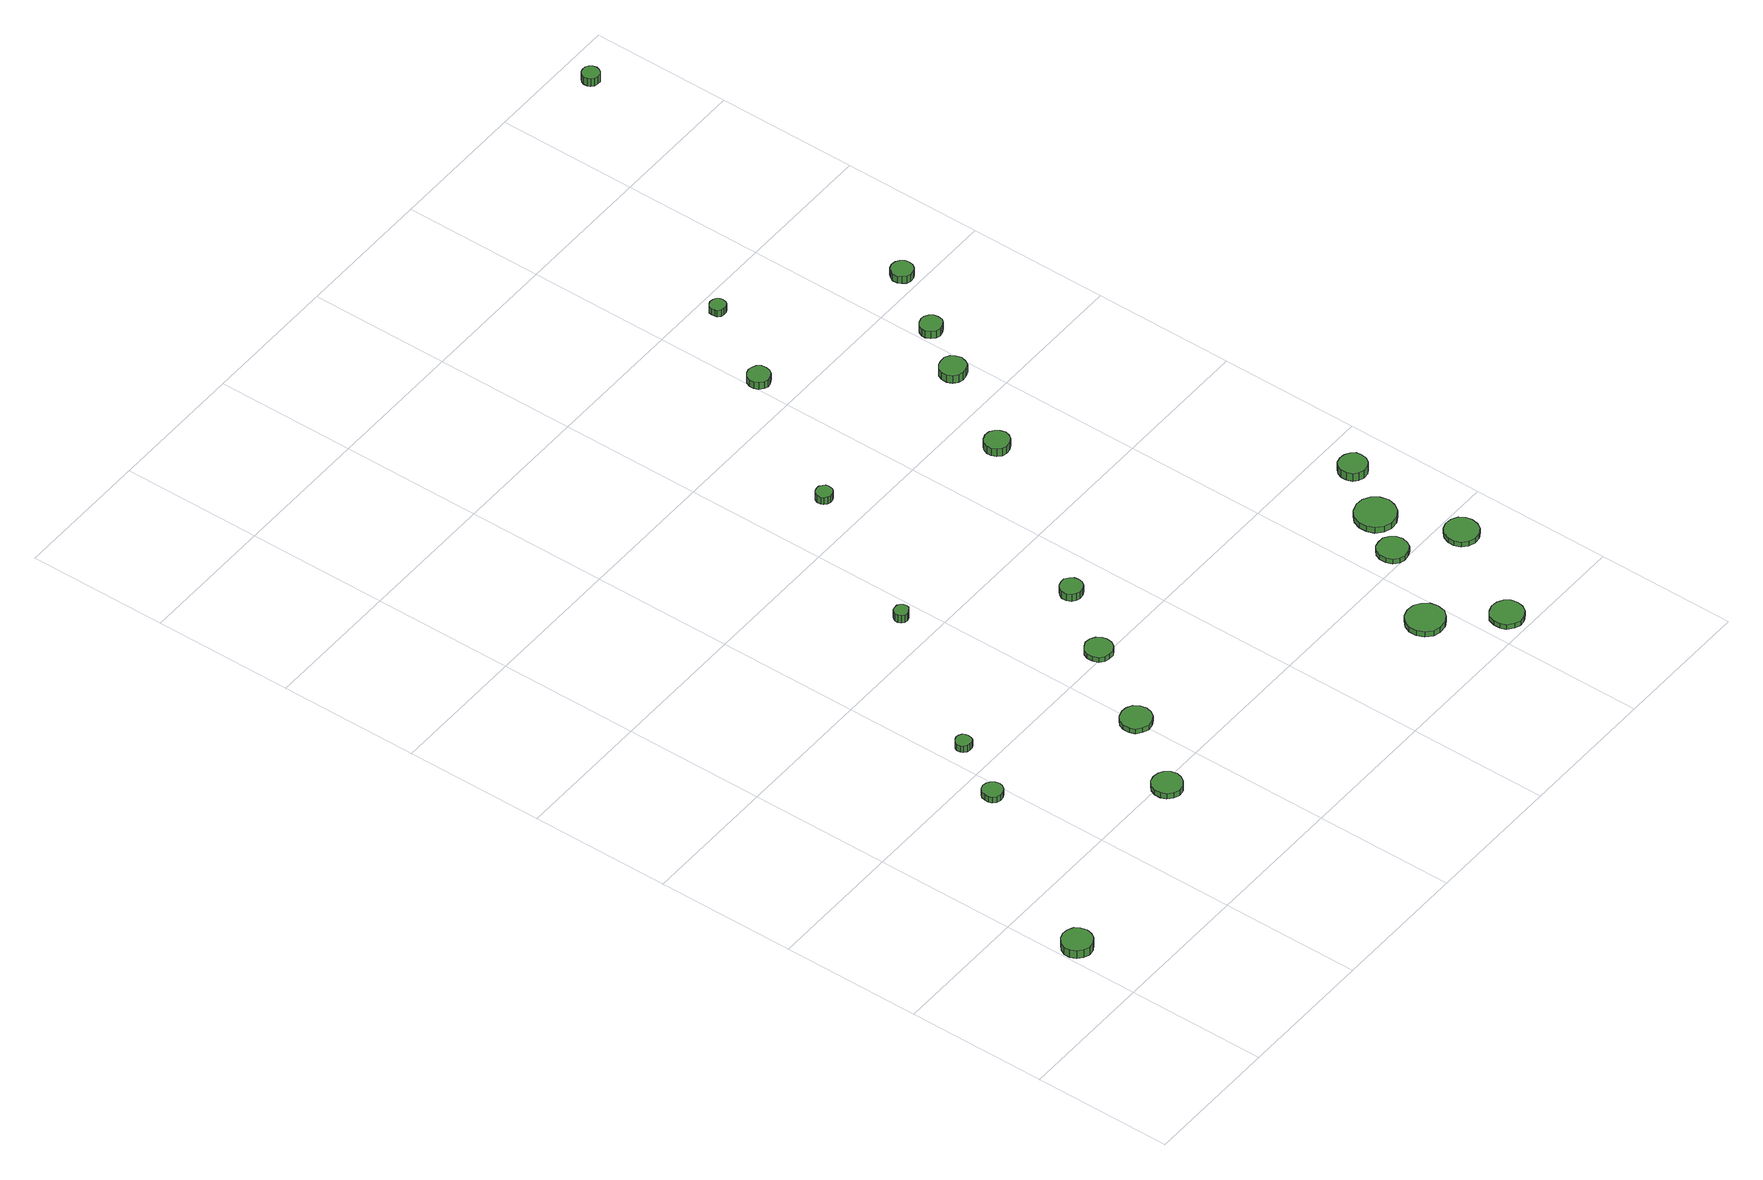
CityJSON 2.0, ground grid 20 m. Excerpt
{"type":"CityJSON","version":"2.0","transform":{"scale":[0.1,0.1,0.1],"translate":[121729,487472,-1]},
"CityObjects":{
"tree1":{"type":"SolitaryVegetationObject","attributes":{"function":"something"},"geometry":[{"type":"MultiSurface","lod":"1","boundaries":[[[0,1,2,3,4,5,6,7,8,9,10,11,12,13,14]],[[15,16,17,18,19,20,21,22,23,24,25,26,27,28,29]],[[0,29,28,1]],[[1,28,27,2]],[[2,27,26,3]],[[3,26,25,4]],[[4,25,24,5]],[[5,24,23,6]],[[6,23,22,7]],[[7,22,21,8]],[[8,21,20,9]],[[9,20,19,10]],[[10,19,18,11]],[[11,18,17,12]],[[12,17,16,13]],[[13,16,15,14]],[[14,15,29,0]]]}]},
"tree2":{"type":"SolitaryVegetationObject","attributes":{"function":"something"},"geometry":[{"type":"MultiSurface","lod":"1","boundaries":[[[30,31,32,33,34,35,36,37,38,39,40,41,42,43,44]],[[45,46,47,48,49,50,51,52,53,54,55,56,57,58,59]],[[30,59,58,31]],[[31,58,57,32]],[[32,57,56,33]],[[33,56,55,34]],[[34,55,54,35]],[[35,54,53,36]],[[36,53,52,37]],[[37,52,51,38]],[[38,51,50,39]],[[39,50,49,40]],[[40,49,48,41]],[[41,48,47,42]],[[42,47,46,43]],[[43,46,45,44]],[[44,45,59,30]]]}]},
"tree3":{"type":"SolitaryVegetationObject","attributes":{"function":"something"},"geometry":[{"type":"MultiSurface","lod":"1","boundaries":[[[60,61,62,63,64,65,66,67,68,69,70,71,72,73,74]],[[75,76,77,78,79,80,81,82,83,84,85,86,87,88,89]],[[60,89,88,61]],[[61,88,87,62]],[[62,87,86,63]],[[63,86,85,64]],[[64,85,84,65]],[[65,84,83,66]],[[66,83,82,67]],[[67,82,81,68]],[[68,81,80,69]],[[69,80,79,70]],[[70,79,78,71]],[[71,78,77,72]],[[72,77,76,73]],[[73,76,75,74]],[[74,75,89,60]]]}]},
"tree4":{"type":"SolitaryVegetationObject","attributes":{"function":"something"},"geometry":[{"type":"MultiSurface","lod":"1","boundaries":[[[90,91,92,93,94,95,96,97,98,99,100,101,102,103,104]],[[105,106,107,108,109,110,111,112,113,114,115,116,117,118,119]],[[90,119,118,91]],[[91,118,117,92]],[[92,117,116,93]],[[93,116,115,94]],[[94,115,114,95]],[[95,114,113,96]],[[96,113,112,97]],[[97,112,111,98]],[[98,111,110,99]],[[99,110,109,100]],[[100,109,108,101]],[[101,108,107,102]],[[102,107,106,103]],[[103,106,105,104]],[[104,105,119,90]]]}]},
"tree5":{"type":"SolitaryVegetationObject","attributes":{"function":"something"},"geometry":[{"type":"MultiSurface","lod":"1","boundaries":[[[120,121,122,123,124,125,126,127,128,129,130,131,132,133,134]],[[135,136,137,138,139,140,141,142,143,144,145,146,147,148,149]],[[120,149,148,121]],[[121,148,147,122]],[[122,147,146,123]],[[123,146,145,124]],[[124,145,144,125]],[[125,144,143,126]],[[126,143,142,127]],[[127,142,141,128]],[[128,141,140,129]],[[129,140,139,130]],[[130,139,138,131]],[[131,138,137,132]],[[132,137,136,133]],[[133,136,135,134]],[[134,135,149,120]]]}]},
"tree6":{"type":"SolitaryVegetationObject","attributes":{"function":"something"},"geometry":[{"type":"MultiSurface","lod":"1","boundaries":[[[150,151,152,153,154,155,156,157,158,159,160,161,162,163,164]],[[165,166,167,168,169,170,171,172,173,174,175,176,177,178,179]],[[150,179,178,151]],[[151,178,177,152]],[[152,177,176,153]],[[153,176,175,154]],[[154,175,174,155]],[[155,174,173,156]],[[156,173,172,157]],[[157,172,171,158]],[[158,171,170,159]],[[159,170,169,160]],[[160,169,168,161]],[[161,168,167,162]],[[162,167,166,163]],[[163,166,165,164]],[[164,165,179,150]]]}]},
"tree7":{"type":"SolitaryVegetationObject","attributes":{"function":"something"},"geometry":[{"type":"MultiSurface","lod":"1","boundaries":[[[180,181,182,183,184,185,186,187,188,189,190,191,192,193,194]],[[195,196,197,198,199,200,201,202,203,204,205,206,207,208,209]],[[180,209,208,181]],[[181,208,207,182]],[[182,207,206,183]],[[183,206,205,184]],[[184,205,204,185]],[[185,204,203,186]],[[186,203,202,187]],[[187,202,201,188]],[[188,201,200,189]],[[189,200,199,190]],[[190,199,198,191]],[[191,198,197,192]],[[192,197,196,193]],[[193,196,195,194]],[[194,195,209,180]]]}]},
"tree8":{"type":"SolitaryVegetationObject","attributes":{"function":"something"},"geometry":[{"type":"MultiSurface","lod":"1","boundaries":[[[210,211,212,213,214,215,216,217,218,219,220,221,222,223,224]],[[225,226,227,228,229,230,231,232,233,234,235,236,237,238,239]],[[210,239,238,211]],[[211,238,237,212]],[[212,237,236,213]],[[213,236,235,214]],[[214,235,234,215]],[[215,234,233,216]],[[216,233,232,217]],[[217,232,231,218]],[[218,231,230,219]],[[219,230,229,220]],[[220,229,228,221]],[[221,228,227,222]],[[222,227,226,223]],[[223,226,225,224]],[[224,225,239,210]]]}]},
"tree9":{"type":"SolitaryVegetationObject","attributes":{"function":"something"},"geometry":[{"type":"MultiSurface","lod":"1","boundaries":[[[240,241,242,243,244,245,246,247,248,249,250,251,252,253,254]],[[255,256,257,258,259,260,261,262,263,264,265,266,267,268,269]],[[240,269,268,241]],[[241,268,267,242]],[[242,267,266,243]],[[243,266,265,244]],[[244,265,264,245]],[[245,264,263,246]],[[246,263,262,247]],[[247,262,261,248]],[[248,261,260,249]],[[249,260,259,250]],[[250,259,258,251]],[[251,258,257,252]],[[252,257,256,253]],[[253,256,255,254]],[[254,255,269,240]]]}]},
"tree10":{"type":"SolitaryVegetationObject","attributes":{"function":"something"},"geometry":[{"type":"MultiSurface","lod":"1","boundaries":[[[270,271,272,273,274,275,276,277,278,279,280,281,282,283,284]],[[285,286,287,288,289,290,291,292,293,294,295,296,297,298,299]],[[270,299,298,271]],[[271,298,297,272]],[[272,297,296,273]],[[273,296,295,274]],[[274,295,294,275]],[[275,294,293,276]],[[276,293,292,277]],[[277,292,291,278]],[[278,291,290,279]],[[279,290,289,280]],[[280,289,288,281]],[[281,288,287,282]],[[282,287,286,283]],[[283,286,285,284]],[[284,285,299,270]]]}]},
"tree11":{"type":"SolitaryVegetationObject","attributes":{"function":"something"},"geometry":[{"type":"MultiSurface","lod":"1","boundaries":[[[300,301,302,303,304,305,306,307,308,309,310,311,312,313,314]],[[315,316,317,318,319,320,321,322,323,324,325,326,327,328,329]],[[300,329,328,301]],[[301,328,327,302]],[[302,327,326,303]],[[303,326,325,304]],[[304,325,324,305]],[[305,324,323,306]],[[306,323,322,307]],[[307,322,321,308]],[[308,321,320,309]],[[309,320,319,310]],[[310,319,318,311]],[[311,318,317,312]],[[312,317,316,313]],[[313,316,315,314]],[[314,315,329,300]]]}]},
"tree12":{"type":"SolitaryVegetationObject","attributes":{"function":"something"},"geometry":[{"type":"MultiSurface","lod":"1","boundaries":[[[330,331,332,333,334,335,336,337,338,339,340,341,342,343,344]],[[345,346,347,348,349,350,351,352,353,354,355,356,357,358,359]],[[330,359,358,331]],[[331,358,357,332]],[[332,357,356,333]],[[333,356,355,334]],[[334,355,354,335]],[[335,354,353,336]],[[336,353,352,337]],[[337,352,351,338]],[[338,351,350,339]],[[339,350,349,340]],[[340,349,348,341]],[[341,348,347,342]],[[342,347,346,343]],[[343,346,345,344]],[[344,345,359,330]]]}]},
"tree13":{"type":"SolitaryVegetationObject","attributes":{"function":"something"},"geometry":[{"type":"MultiSurface","lod":"1","boundaries":[[[360,361,362,363,364,365,366,367,368,369,370,371,372,373,374]],[[375,376,377,378,379,380,381,382,383,384,385,386,387,388,389]],[[360,389,388,361]],[[361,388,387,362]],[[362,387,386,363]],[[363,386,385,364]],[[364,385,384,365]],[[365,384,383,366]],[[366,383,382,367]],[[367,382,381,368]],[[368,381,380,369]],[[369,380,379,370]],[[370,379,378,371]],[[371,378,377,372]],[[372,377,376,373]],[[373,376,375,374]],[[374,375,389,360]]]}]},
"tree14":{"type":"SolitaryVegetationObject","attributes":{"function":"something"},"geometry":[{"type":"MultiSurface","lod":"1","boundaries":[[[390,391,392,393,394,395,396,397,398,399,400,401,402,403,404]],[[405,406,407,408,409,410,411,412,413,414,415,416,417,418,419]],[[390,419,418,391]],[[391,418,417,392]],[[392,417,416,393]],[[393,416,415,394]],[[394,415,414,395]],[[395,414,413,396]],[[396,413,412,397]],[[397,412,411,398]],[[398,411,410,399]],[[399,410,409,400]],[[400,409,408,401]],[[401,408,407,402]],[[402,407,406,403]],[[403,406,405,404]],[[404,405,419,390]]]}]},
"tree15":{"type":"SolitaryVegetationObject","attributes":{"function":"something"},"geometry":[{"type":"MultiSurface","lod":"1","boundaries":[[[420,421,422,423,424,425,426,427,428,429,430,431,432,433,434]],[[435,436,437,438,439,440,441,442,443,444,445,446,447,448,449]],[[420,449,448,421]],[[421,448,447,422]],[[422,447,446,423]],[[423,446,445,424]],[[424,445,444,425]],[[425,444,443,426]],[[426,443,442,427]],[[427,442,441,428]],[[428,441,440,429]],[[429,440,439,430]],[[430,439,438,431]],[[431,438,437,432]],[[432,437,436,433]],[[433,436,435,434]],[[434,435,449,420]]]}]},
"tree16":{"type":"SolitaryVegetationObject","attributes":{"function":"something"},"geometry":[{"type":"MultiSurface","lod":"1","boundaries":[[[450,451,452,453,454,455,456,457,458,459,460,461,462,463,464]],[[465,466,467,468,469,470,471,472,473,474,475,476,477,478,479]],[[450,479,478,451]],[[451,478,477,452]],[[452,477,476,453]],[[453,476,475,454]],[[454,475,474,455]],[[455,474,473,456]],[[456,473,472,457]],[[457,472,471,458]],[[458,471,470,459]],[[459,470,469,460]],[[460,469,468,461]],[[461,468,467,462]],[[462,467,466,463]],[[463,466,465,464]],[[464,465,479,450]]]}]},
"tree17":{"type":"SolitaryVegetationObject","attributes":{"function":"something"},"geometry":[{"type":"MultiSurface","lod":"1","boundaries":[[[480,481,482,483,484,485,486,487,488,489,490,491,492,493,494]],[[495,496,497,498,499,500,501,502,503,504,505,506,507,508,509]],[[480,509,508,481]],[[481,508,507,482]],[[482,507,506,483]],[[483,506,505,484]],[[484,505,504,485]],[[485,504,503,486]],[[486,503,502,487]],[[487,502,501,488]],[[488,501,500,489]],[[489,500,499,490]],[[490,499,498,491]],[[491,498,497,492]],[[492,497,496,493]],[[493,496,495,494]],[[494,495,509,480]]]}]},
"tree18":{"type":"SolitaryVegetationObject","attributes":{"function":"something"},"geometry":[{"type":"MultiSurface","lod":"1","boundaries":[[[510,511,512,513,514,515,516,517,518,519,520,521,522,523,524]],[[525,526,527,528,529,530,531,532,533,534,535,536,537,538,539]],[[510,539,538,511]],[[511,538,537,512]],[[512,537,536,513]],[[513,536,535,514]],[[514,535,534,515]],[[515,534,533,516]],[[516,533,532,517]],[[517,532,531,518]],[[518,531,530,519]],[[519,530,529,520]],[[520,529,528,521]],[[521,528,527,522]],[[522,527,526,523]],[[523,526,525,524]],[[524,525,539,510]]]}]},
"tree19":{"type":"SolitaryVegetationObject","attributes":{"function":"something"},"geometry":[{"type":"MultiSurface","lod":"1","boundaries":[[[540,541,542,543,544,545,546,547,548,549,550,551,552,553,554]],[[555,556,557,558,559,560,561,562,563,564,565,566,567,568,569]],[[540,569,568,541]],[[541,568,567,542]],[[542,567,566,543]],[[543,566,565,544]],[[544,565,564,545]],[[545,564,563,546]],[[546,563,562,547]],[[547,562,561,548]],[[548,561,560,549]],[[549,560,559,550]],[[550,559,558,551]],[[551,558,557,552]],[[552,557,556,553]],[[553,556,555,554]],[[554,555,569,540]]]}]},
"tree20":{"type":"SolitaryVegetationObject","attributes":{"function":"something"},"geometry":[{"type":"MultiSurface","lod":"1","boundaries":[[[570,571,572,573,574,575,576,577,578,579,580,581,582,583,584]],[[585,586,587,588,589,590,591,592,593,594,595,596,597,598,599]],[[570,599,598,571]],[[571,598,597,572]],[[572,597,596,573]],[[573,596,595,574]],[[574,595,594,575]],[[575,594,593,576]],[[576,593,592,577]],[[577,592,591,578]],[[578,591,590,579]],[[579,590,589,580]],[[580,589,588,581]],[[581,588,587,582]],[[582,587,586,583]],[[583,586,585,584]],[[584,585,599,570]]]}]},
"tree21":{"type":"SolitaryVegetationObject","attributes":{"function":"something"},"geometry":[{"type":"MultiSurface","lod":"1","boundaries":[[[600,601,602,603,604,605,606,607,608,609,610,611,612,613,614]],[[615,616,617,618,619,620,621,622,623,624,625,626,627,628,629]],[[600,629,628,601]],[[601,628,627,602]],[[602,627,626,603]],[[603,626,625,604]],[[604,625,624,605]],[[605,624,623,606]],[[606,623,622,607]],[[607,622,621,608]],[[608,621,620,609]],[[609,620,619,610]],[[610,619,618,611]],[[611,618,617,612]],[[612,617,616,613]],[[613,616,615,614]],[[614,615,629,600]]]}]},
"tree22":{"type":"SolitaryVegetationObject","attributes":{"function":"something"},"geometry":[{"type":"MultiSurface","lod":"1","boundaries":[[[630,631,632,633,634,635,636,637,638,639,640,641,642,643,644]],[[645,646,647,648,649,650,651,652,653,654,655,656,657,658,659]],[[630,659,658,631]],[[631,658,657,632]],[[632,657,656,633]],[[633,656,655,634]],[[634,655,654,635]],[[635,654,653,636]],[[636,653,652,637]],[[637,652,651,638]],[[638,651,650,639]],[[639,650,649,640]],[[640,649,648,641]],[[641,648,647,642]],[[642,647,646,643]],[[643,646,645,644]],[[644,645,659,630]]]}]}
},
"vertices":[
[45,107,21],[43,116,21],[38,123,21],[30,127,21],[21,128,21],[13,125,21],[6,119,21],[2,111,21],[2,102,21],[6,94,21],[13,88,21],[21,85,21],[30,86,21],[38,91,21],[43,98,21],[43,98,8],[38,91,8],[30,86,8],[21,85,8],[13,88,8],[6,94,8],[2,102,8],[2,111,8],[6,119,8],[13,125,8],[21,128,8],[30,127,8],[38,123,8],[43,116,8],[45,107,8],
[197,360,17],[196,366,17],[192,371,17],[187,374,17],[181,375,17],[175,373,17],[171,369,17],[169,363,17],[169,357,17],[171,352,17],[175,348,17],[181,346,17],[187,347,17],[192,350,17],[196,355,17],[196,355,7],[192,350,7],[187,347,7],[181,346,7],[175,348,7],[171,352,7],[169,357,7],[169,363,7],[171,369,7],[175,373,7],[181,375,7],[187,374,7],[192,371,7],[196,366,7],[197,360,7],
[243,444,18],[242,448,18],[240,452,18],[236,454,18],[231,455,18],[227,453,18],[223,450,18],[221,446,18],[221,441,18],[223,437,18],[227,434,18],[231,433,18],[236,433,18],[240,435,18],[242,439,18],[242,439,7],[240,435,7],[236,433,7],[231,433,7],[227,434,7],[223,437,7],[221,441,7],[221,446,7],[223,450,7],[227,453,7],[231,455,7],[236,454,7],[240,452,7],[242,448,7],[243,444,7],
[348,190,16],[346,199,16],[341,206,16],[334,210,16],[325,211,16],[317,209,16],[310,203,16],[307,195,16],[307,186,16],[310,178,16],[317,172,16],[325,169,16],[334,170,16],[341,175,16],[346,182,16],[346,182,7],[341,175,7],[334,170,7],[325,169,7],[317,172,7],[310,178,7],[307,186,7],[307,195,7],[310,203,7],[317,209,7],[325,211,7],[334,210,7],[341,206,7],[346,199,7],[348,190,7],
[422,294,15],[420,303,15],[415,311,15],[407,315,15],[398,316,15],[389,313,15],[382,307,15],[379,299,15],[379,290,15],[382,282,15],[389,276,15],[398,273,15],[407,274,15],[415,278,15],[420,286,15],[420,286,7],[415,278,7],[407,274,7],[398,273,7],[389,276,7],[382,282,7],[379,290,7],[379,299,7],[382,307,7],[389,313,7],[398,316,7],[407,315,7],[415,311,7],[420,303,7],[422,294,7],
[381,646,25],[380,650,25],[377,654,25],[374,656,25],[369,656,25],[365,655,25],[362,652,25],[360,648,25],[360,644,25],[362,640,25],[365,637,25],[369,636,25],[374,637,25],[377,639,25],[380,642,25],[380,642,12],[377,639,12],[374,637,12],[369,636,12],[365,637,12],[362,640,12],[360,644,12],[360,648,12],[362,652,12],[365,655,12],[369,656,12],[374,656,12],[377,654,12],[380,650,12],[381,646,12],
[493,410,15],[492,417,15],[487,424,15],[480,428,15],[472,429,15],[465,426,15],[459,421,15],[456,414,15],[456,406,15],[459,398,15],[465,393,15],[472,391,15],[480,391,15],[487,395,15],[492,402,15],[492,402,7],[487,395,7],[480,391,7],[472,391,7],[465,393,7],[459,398,7],[456,406,7],[456,414,7],[459,421,7],[465,426,7],[472,429,7],[480,428,7],[487,424,7],[492,417,7],[493,410,7],
[556,503,19],[555,509,19],[551,514,19],[545,518,19],[539,518,19],[533,516,19],[528,512,19],[525,506,19],[525,499,19],[528,493,19],[533,489,19],[539,487,19],[545,488,19],[551,491,19],[555,496,19],[555,496,7],[551,491,7],[545,488,7],[539,487,7],[533,489,7],[528,493,7],[525,499,7],[525,506,7],[528,512,7],[533,516,7],[539,518,7],[545,518,7],[551,514,7],[555,509,7],[556,503,7],
[499,857,23],[498,862,23],[495,865,23],[491,868,23],[486,868,23],[482,867,23],[478,864,23],[476,859,23],[476,854,23],[478,850,23],[482,847,23],[486,845,23],[491,846,23],[495,848,23],[498,852,23],[498,852,11],[495,848,11],[491,846,11],[486,845,11],[482,847,11],[478,850,11],[476,854,11],[476,859,11],[478,864,11],[482,867,11],[486,868,11],[491,868,11],[495,865,11],[498,862,11],[499,857,11],
[794,108,16],[792,119,16],[785,128,16],[776,134,16],[764,135,16],[754,132,16],[745,124,16],[741,114,16],[741,103,16],[745,93,16],[754,85,16],[764,82,16],[776,83,16],[785,88,16],[792,97,16],[792,97,7],[785,88,7],[776,83,7],[764,82,7],[754,85,7],[745,93,7],[741,103,7],[741,114,7],[745,124,7],[754,132,7],[764,135,7],[776,134,7],[785,128,7],[792,119,7],[794,108,7],
[861,31,15],[859,41,15],[854,48,15],[845,53,15],[836,54,15],[827,51,15],[819,45,15],[816,36,15],[816,26,15],[819,18,15],[827,11,15],[836,8,15],[845,9,15],[854,14,15],[859,22,15],[859,22,7],[854,14,7],[845,9,7],[836,8,7],[827,11,7],[819,18,7],[816,26,7],[816,36,7],[819,45,7],[827,51,7],[836,54,7],[845,53,7],[854,48,7],[859,41,7],[861,31,7],
[867,219,15],[865,228,15],[860,235,15],[852,240,15],[843,240,15],[835,238,15],[828,232,15],[825,224,15],[825,215,15],[828,206,15],[835,200,15],[843,198,15],[852,199,15],[860,203,15],[865,210,15],[865,210,7],[860,203,7],[852,199,7],[843,198,7],[835,200,7],[828,206,7],[825,215,7],[825,224,7],[828,232,7],[835,238,7],[843,240,7],[852,240,7],[860,235,7],[865,228,7],[867,219,7],
[711,735,26],[709,742,26],[705,748,26],[699,752,26],[691,753,26],[684,750,26],[679,746,26],[676,739,26],[676,732,26],[679,725,26],[684,720,26],[691,718,26],[699,719,26],[705,722,26],[709,728,26],[709,728,13],[705,722,13],[699,719,13],[691,718,13],[684,720,13],[679,725,13],[676,732,13],[676,739,13],[679,746,13],[684,750,13],[691,753,13],[699,752,13],[705,748,13],[709,742,13],[711,735,13],
[629,1055,19],[628,1062,19],[624,1067,19],[618,1070,19],[612,1071,19],[606,1069,19],[601,1065,19],[598,1058,19],[598,1052,19],[601,1046,19],[606,1041,19],[612,1039,19],[618,1040,19],[624,1043,19],[628,1049,19],[628,1049,7],[624,1043,7],[618,1040,7],[612,1039,7],[606,1041,7],[601,1046,7],[598,1052,7],[598,1058,7],[601,1065,7],[606,1069,7],[612,1071,7],[618,1070,7],[624,1067,7],[628,1062,7],[629,1055,7],
[912,274,17],[909,286,17],[902,296,17],[892,302,17],[880,303,17],[869,299,17],[860,291,17],[856,280,17],[856,269,17],[860,258,17],[869,250,17],[880,246,17],[892,247,17],[902,253,17],[909,263,17],[909,263,7],[902,253,7],[892,247,7],[880,246,7],[869,250,7],[860,258,7],[856,269,7],[856,280,7],[860,291,7],[869,299,7],[880,303,7],[892,302,7],[902,296,7],[909,286,7],[912,274,7],
[948,169,15],[946,178,15],[941,186,15],[932,191,15],[922,192,15],[913,189,15],[906,182,15],[902,173,15],[902,164,15],[906,155,15],[913,148,15],[922,145,15],[932,146,15],[941,151,15],[946,159,15],[946,159,7],[941,151,7],[932,146,7],[922,145,7],[913,148,7],[906,155,7],[902,164,7],[902,173,7],[906,182,7],[913,189,7],[922,192,7],[932,191,7],[941,186,7],[946,178,7],[948,169,7],
[793,866,19],[791,874,19],[787,880,19],[780,884,19],[772,884,19],[765,882,19],[759,877,19],[756,870,19],[756,862,19],[759,855,19],[765,850,19],[772,848,19],[780,849,19],[787,852,19],[791,859,19],[791,859,6],[787,852,6],[780,849,6],[772,848,6],[765,850,6],[759,855,6],[756,862,6],[756,870,6],[759,877,6],[765,882,6],[772,884,6],[780,884,6],[787,880,6],[791,874,6],[793,866,6],
[696,1174,19],[695,1178,19],[692,1182,19],[688,1184,19],[683,1185,19],[679,1183,19],[675,1180,19],[674,1176,19],[674,1171,19],[675,1167,19],[679,1164,19],[683,1163,19],[688,1163,19],[692,1165,19],[695,1169,19],[695,1169,8],[692,1165,8],[688,1163,8],[683,1163,8],[679,1164,8],[675,1167,8],[674,1171,8],[674,1176,8],[675,1180,8],[679,1183,8],[683,1185,8],[688,1184,8],[692,1182,8],[695,1178,8],[696,1174,8],
[952,348,23],[951,356,23],[946,362,23],[939,366,23],[931,367,23],[923,365,23],[917,359,23],[914,352,23],[914,344,23],[917,336,23],[923,331,23],[931,328,23],[939,329,23],[946,333,23],[951,340,23],[951,340,10],[946,333,10],[939,329,10],[931,328,10],[923,331,10],[917,336,10],[914,344,10],[914,352,10],[917,359,10],[923,365,10],[931,367,10],[939,366,10],[946,362,10],[951,356,10],[952,348,10],
[836,936,18],[835,942,18],[831,947,18],[825,951,18],[819,951,18],[813,949,18],[808,945,18],[805,939,18],[805,933,18],[808,927,18],[813,922,18],[819,920,18],[825,921,18],[831,924,18],[835,929,18],[835,929,6],[831,924,6],[825,921,6],[819,920,6],[813,922,6],[808,927,6],[805,933,6],[805,939,6],[808,945,6],[813,949,6],[819,951,6],[825,951,6],[831,947,6],[835,942,6],[836,936,6],
[894,1026,18],[893,1032,18],[889,1037,18],[884,1040,18],[877,1041,18],[871,1039,18],[867,1035,18],[864,1029,18],[864,1022,18],[867,1017,18],[871,1012,18],[877,1010,18],[884,1011,18],[889,1014,18],[893,1019,18],[893,1019,6],[889,1014,6],[884,1011,6],[877,1010,6],[871,1012,6],[867,1017,6],[864,1022,6],[864,1029,6],[867,1035,6],[871,1039,6],[877,1041,6],[884,1040,6],[889,1037,6],[893,1032,6],[894,1026,6],
[936,1555,25],[935,1560,25],[932,1564,25],[928,1567,25],[923,1567,25],[918,1566,25],[914,1562,25],[912,1557,25],[912,1552,25],[914,1548,25],[918,1544,25],[923,1543,25],[928,1543,25],[932,1546,25],[935,1550,25],[935,1550,12],[932,1546,12],[928,1543,12],[923,1543,12],[918,1544,12],[914,1548,12],[912,1552,12],[912,1557,12],[914,1562,12],[918,1566,12],[923,1567,12],[928,1567,12],[932,1564,12],[935,1560,12],[936,1555,12]
]}
